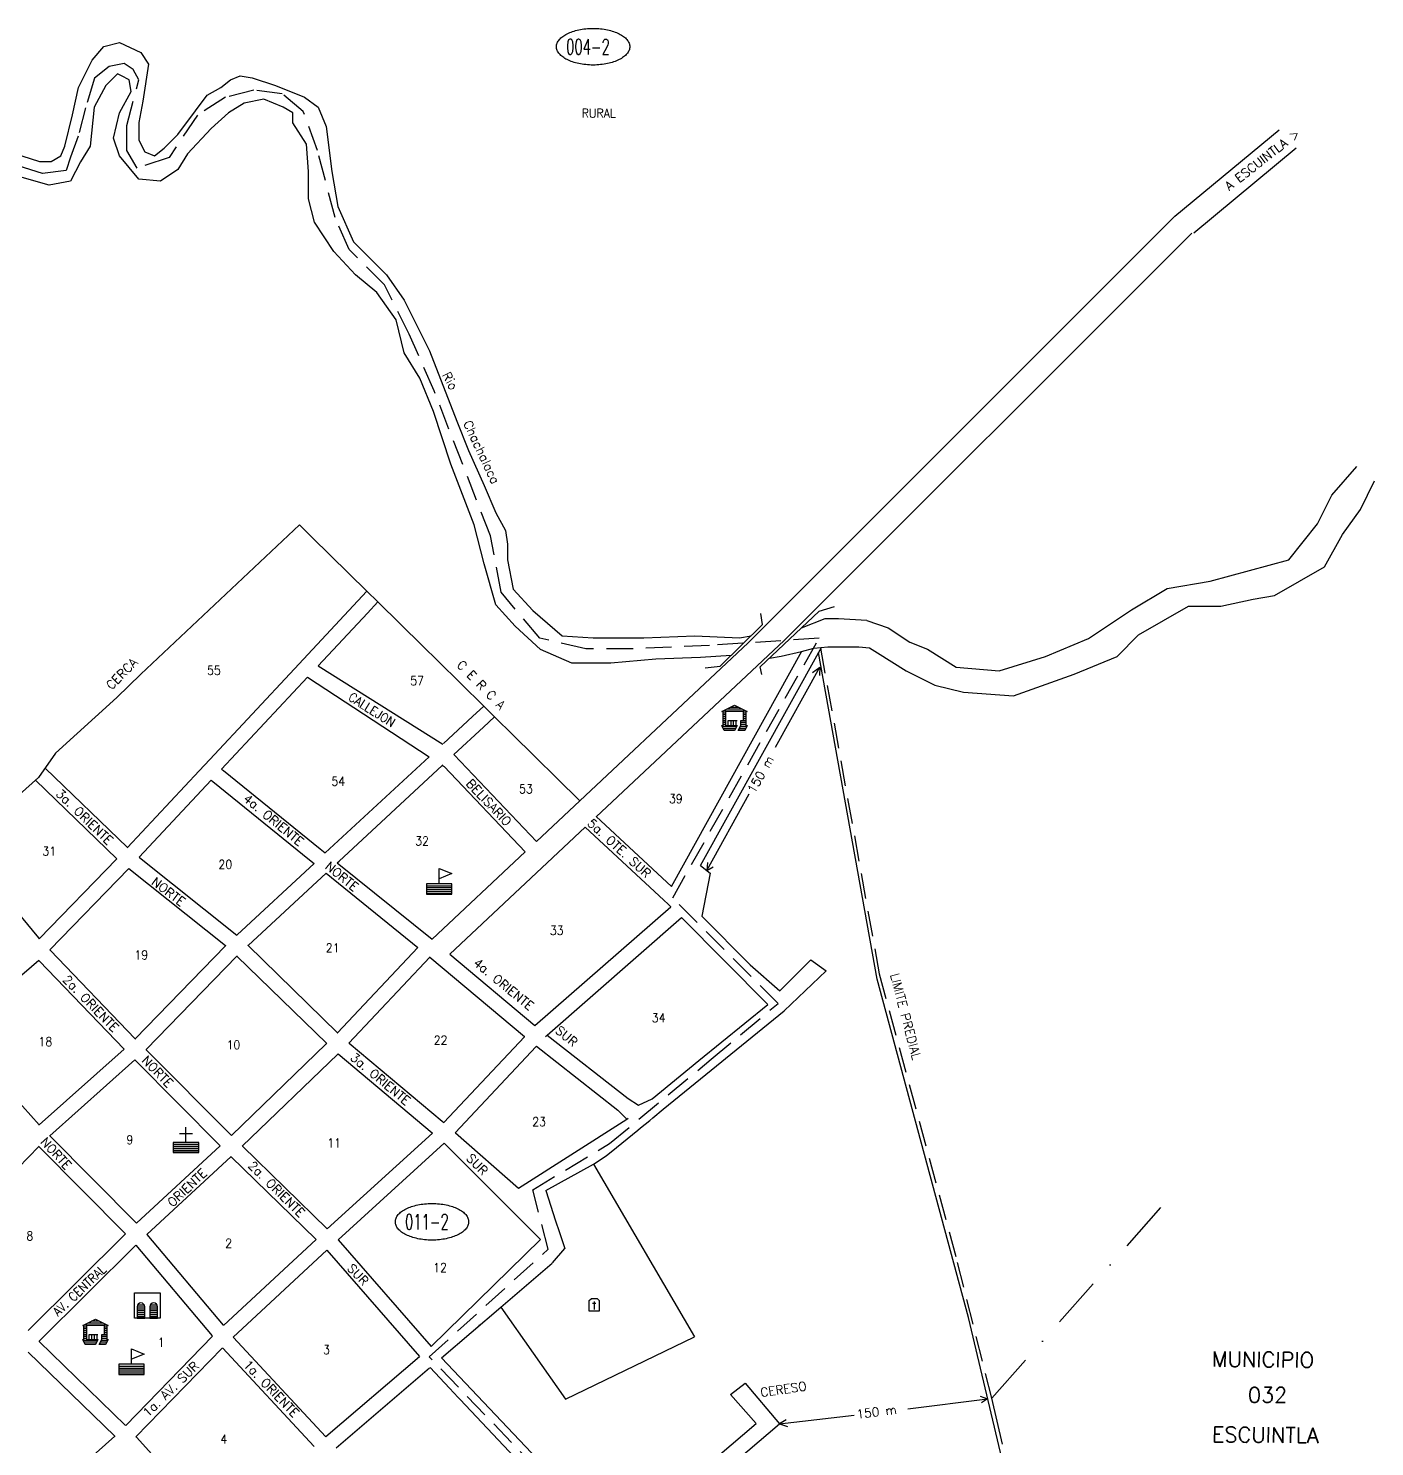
# Model space of a CAD drawing. Extents: x 532014 to 534569, y 1687656 to 1690473.
# Drawn here: x 533271 to 534329, y 1689311 to 1690426 of the extents above; entities that cross this region are included whole.
import ezdxf

# ---------------------------------------------------------------- set-up
doc = ezdxf.new("R2010")
doc.units = 0
doc.header["$LTSCALE"] = 80
doc.header["$MEASUREMENT"] = 0
doc.linetypes.add('DASHDOT', pattern=[1, 0.5, -0.25, 0, -0.25])
doc.linetypes.add('HIDDEN', pattern=[0.375, 0.25, -0.125])
doc.layers.get('0').update_dxf_attribs({"linetype": 'CONTINUOUS'})
for name, color, linetype in [('4', 9, 'HIDDEN'), ('6', 10, 'CONTINUOUS'), ('9', 5, 'CONTINUOUS'), ('A', 3, 'CONTINUOUS'), ('C', 1, 'CONTINUOUS'), ('D', 6, 'CONTINUOUS'), ('E', 2, 'CONTINUOUS'), ('F', 15, 'CONTINUOUS'), ('I', 11, 'CONTINUOUS')]:
    doc.layers.add(name, color=color, linetype=linetype)
doc.styles.add('ROMANS', font='ROMANS', dxfattribs={"height": 7})

# ---------------------------------------------------------------- blocks, each defined once
blk = doc.blocks.new('ELL')
blk.add_circle((0, 0), 1)
blk = doc.blocks.new('ESC')
for p, q in [((0, -2), (0, 10)), ((0, 10), (10, 6)), ((10, 6), (0, 2)), ((-10, -3.5), (10, -3.5)), ((-10, -5), (10, -5)), ((-10, -6.5), (10, -6.5)), ((-10, -8), (10, -8)), ((-10, -9.5), (10, -9.5))]:
    blk.add_line(p, q)
blk.add_lwpolyline([(-10, -2), (-10, -10), (10, -10), (10, -2)], close=True)
blk = doc.blocks.new('IGL')
for p, q in [((-5, 5), (5, 5)), ((0, -2), (0, 10)), ((-10, -3.5), (10, -3.5)), ((-10, -5), (10, -5)), ((-10, -6.5), (10, -6.5)), ((-10, -8), (10, -8)), ((-10, -9.5), (10, -9.5))]:
    blk.add_line(p, q)
blk.add_lwpolyline([(-10, -2), (-10, -10), (10, -10), (10, -2)], close=True)
blk = doc.blocks.new('PLZ')
for p, q in [((-9, 5.5), (9, 5.5)), ((-9, 4), (-7, 4)), ((-9, 2.5), (-7, 2.5)), ((-9, 1), (-7, 1)), ((-6, 7), (6, 7)), ((-3, 8.5), (3, 8.5)), ((7, 4), (9, 4)), ((7, 2.5), (9, 2.5)), ((7, 1), (9, 1)), ((-9.75, -6.5), (1.75, -6.5)), ((-9, -0.5), (-7, -0.5)), ((-9, -2), (-7, -2)), ((-9, -3.5), (-7, -3.5)), ((-9, -5), (-7, -5)), ((-9, -8), (1, -8)), ((-8.25, -9.5), (0.25, -9.5)), ((-5, -2), (2, -2)), ((-5, -6), (-5, -2)), ((-3, -2), (-3, -6)), ((-1, -2), (-1, -6)), ((1, -2), (1, -6)), ((3.25, -9.5), (8.25, -9.5)), ((4, -8), (9, -8)), ((4.75, -6.5), (9.75, -6.5)), ((5, -3.5), (9, -3.5)), ((5, -5), (9, -5)), ((7, -0.5), (9, -0.5)), ((7, -2), (9, -2))]:
    blk.add_line(p, q)
blk.add_lwpolyline([(0, 10), (10, 5), (9, 5), (9, -6), (10, -6), (8, -10), (3, -10), (5, -6), (5, -2), (7, -2), (7, 5), (-7, 5), (-7, -6), (2, -6), (0, -10), (-8, -10), (-10, -6), (-9, -6), (-9, 5), (-10, 5)], close=True)
blk = doc.blocks.new('PAL')
for p, q in [((-7.598076, 0.5), (-2.401924, 0.5)), ((2.401924, 0.5), (7.598076, 0.5)), ((-8, -1), (-2, -1)), ((-8, -2.5), (-2, -2.5)), ((-8, -4), (-2, -4)), ((-8, -5.5), (-2, -5.5)), ((-8, -7), (-2, -7)), ((-8, -8.5), (-2, -8.5)), ((-8, -10), (-2, -10)), ((2, -1), (8, -1)), ((2, -2.5), (8, -2.5)), ((2, -4), (8, -4)), ((2, -5.5), (8, -5.5)), ((2, -7), (8, -7)), ((2, -8.5), (8, -8.5)), ((2, -10), (8, -10))]:
    blk.add_line(p, q)
blk.add_lwpolyline([(-10, -10), (-10, 10), (10, 10), (10, -10)], close=True)
for points in [[(-2, -10), (-2, -1, 1), (-8, -1), (-8, -10)], [(8, -10), (8, -1, 1), (2, -1), (2, -10)]]:
    blk.add_lwpolyline(points, format="xyb")
blk = doc.blocks.new('CEM')
at = {"layer": 'A'}
for p, q in [((-3.774444, 3.46086), (-2.150444, 5.05986)), ((-3.774444, -4.94014), (-3.774444, 3.46086)), ((-2.150444, 5.05986), (2.290556, 5.05986)), ((-1.312444, 1.50686), (1.402556, 1.50686)), ((0.057556, 2.77586), (0.057556, -3.67114)), ((2.290556, 5.05986), (3.889556, 3.46086)), ((3.889556, 3.46086), (3.889556, -4.94014)), ((3.889556, -4.94014), (-3.774444, -4.94014))]:
    blk.add_line(p, q, dxfattribs=at)

msp = doc.modelspace()

# ---------------------------------------------------------------- linework, layer by layer
at = {"layer": '4', "color": 9, "linetype": 'HIDDEN'}
for points in [[(534028.227705, 1689349.505477), (534000.19, 1689460.63), (533940.06, 1689682.88), (533892.542914, 1689946.430387), (533806.514271, 1689940.875777), (533745.461686, 1689938.098472), (533709.385159, 1689938.098472), (533673.308631, 1689946.430387), (533642.782339, 1689982.53535), (533634.456986, 1690026.972228), (533590.055106, 1690140.841729), (533570.629284, 1690185.278607), (533551.203461, 1690224.160875), (533523.452286, 1690251.933924), (533512.351816, 1690276.929668), (533498.476229, 1690329.698461), (533487.375759, 1690360.248815), (533470.725054, 1690374.135339), (533448.524114, 1690376.912644), (533426.323174, 1690371.358034), (533404.122234, 1690357.47151), (533381.921294, 1690324.143851), (533356.945237, 1690315.811937), (533348.619884, 1690329.698461), (533348.619884, 1690349.139595), (533358.24545, 1690385.171566), (533353.579795, 1690393.341752), (533346.581313, 1690398.010429), (533334.917175, 1690395.67609), (533323.253038, 1690386.338735), (533316.254555, 1690362.995348), (533310.422487, 1690340.81913), (533304.590418, 1690324.47876), (533301.091177, 1690313.974235), (533282.428557, 1690311.639897), (533260.266696, 1690318.642913)], [(533575.236987, 1688906.447009), (533650.236478, 1688971.516251), (533732.266352, 1688883.7572), (533761.817567, 1688909.562859), (533822.828536, 1688962.840812), (533910.303096, 1689039.7645), (533733.954382, 1689228.284535), (533586.297323, 1689382.069653), (533679.74707, 1689466.526629), (533667.689038, 1689513.279598), (533727.979197, 1689549.475445), (533807.863657, 1689615.834497), (533860.525413, 1689659.640918), (533777.640679, 1689742.589733), (533892.542914, 1689946.430387)]]:
    msp.add_lwpolyline(points, dxfattribs=at)
at = {"layer": '6'}
for p, q in [((534172.169752, 1690277.964068), (534253.992752, 1690345.956068)), ((534187.113, 1690264.83), (534267.468, 1690331.602)), ((533836.9431, 1689942.840475), (534172.169752, 1690277.964068)), ((533865.210953, 1689944.665644), (534185.36072, 1690264.71686))]:
    msp.add_line(p, q, dxfattribs=at)
at = {"layer": '9', "linetype": 'CONTINUOUS'}
for points in [[(533266.275992, 1690325.421596), (533280.064881, 1690320.821976), (533289.257474, 1690320.821976), (533296.917968, 1690325.421596), (533299.982165, 1690333.087631), (533306.110561, 1690357.61894), (533310.706857, 1690379.083836), (533321.431549, 1690400.548731), (533330.624142, 1690411.281179), (533342.880932, 1690414.347593), (533359.734019, 1690406.681559), (533365.862415, 1690397.482318), (533361.266118, 1690368.351388), (533358.20192, 1690351.486113), (533358.20192, 1690337.687251), (533362.798217, 1690328.48801), (533370.458711, 1690325.421596), (533378.119205, 1690331.554424), (533388.843897, 1690342.286872), (533402.632786, 1690360.685354), (533411.825379, 1690372.951008), (533422.550071, 1690379.083836), (533430.210565, 1690385.216663), (533437.871059, 1690388.283077), (533447.063652, 1690386.74987), (533465.448837, 1690380.617042), (533488.43032, 1690371.417801), (533499.155011, 1690363.751767), (533505.283407, 1690348.419699), (533509.879703, 1690313.155942), (533514.466683, 1690285.533888), (533526.723473, 1690257.942605), (533552.769153, 1690231.884172), (533566.558042, 1690211.957135), (533586.475327, 1690172.10306), (533607.92471, 1690116.920495), (533617.117303, 1690093.92776), (533629.374094, 1690066.336477), (533638.566687, 1690044.876591), (533646.227181, 1690031.08095), (533647.75928, 1690020.351006), (533647.75928, 1690008.088214), (533652.355576, 1689985.095479), (533667.676564, 1689968.23414), (533690.658046, 1689948.307102), (533715.171627, 1689946.774253), (533755.006197, 1689946.774253), (533794.840766, 1689948.307102), (533830.079039, 1689946.774253), (533839.188982, 1689948.483205)], [(533823.47763, 1689932.949034), (533799.437062, 1689931.445763), (533764.19879, 1689929.912914), (533728.960517, 1689926.847216), (533698.31854, 1689926.847216), (533673.804959, 1689937.577159), (533653.887675, 1689955.971347), (533638.566687, 1689972.832687), (533629.374094, 1690005.022516), (533621.7136, 1690035.679497), (533603.328414, 1690083.197817), (533589.539525, 1690124.58474), (533578.814833, 1690150.643174), (533566.558042, 1690170.570211), (533560.429647, 1690196.628644), (533545.108659, 1690218.088531), (533528.255572, 1690231.884172), (533511.402485, 1690250.27836), (533496.081497, 1690273.271096), (533491.485201, 1690291.665284), (533491.485201, 1690313.12517), (533489.953102, 1690334.585057), (533479.22841, 1690351.446396), (533479.22841, 1690359.110641), (533471.567916, 1690363.709188), (533456.246928, 1690369.840584), (533440.92594, 1690366.774886), (533428.669149, 1690359.110641), (533414.88026, 1690346.847849), (533396.495074, 1690326.920812), (533388.83458, 1690314.658019), (533375.045691, 1690305.460925), (533358.192604, 1690306.993774), (533342.871615, 1690325.387963), (533338.275319, 1690339.183604), (533342.871615, 1690359.110641), (533352.064208, 1690375.97198), (533350.53211, 1690385.169075), (533344.403714, 1690388.234773), (533341.339517, 1690389.767622), (533332.146924, 1690380.570527), (533322.954331, 1690363.709188), (533319.890133, 1690333.052208), (533312.229639, 1690320.789415), (533304.569145, 1690305.460925), (533287.716058, 1690302.395227), (533255.541983, 1690311.592321)], [(533930.04771, 1689960.346265), (533946.90649, 1689954.72224), (533963.765271, 1689943.474191), (533977.814255, 1689937.850167), (534000.292629, 1689923.790105), (534034.01019, 1689920.978093), (534070.537548, 1689932.226142), (534104.255109, 1689946.286203), (534137.97267, 1689968.782301), (534166.070638, 1689985.654375), (534199.788199, 1689991.278399), (534230.695963, 1689999.714436), (534261.603728, 1690008.150473), (534284.082102, 1690036.270595), (534295.321289, 1690058.766693), (534314.989866, 1690081.262791)], [(533932.158295, 1689938.990521), (533938.4771, 1689935.038154), (533960.955474, 1689920.978093), (533983.433848, 1689909.730044), (534005.912222, 1689904.106019), (534045.249377, 1689901.294007), (534093.015922, 1689918.166081), (534126.733483, 1689932.226142), (534143.592264, 1689949.098216), (534163.260841, 1689960.346265), (534182.929418, 1689971.594314), (534208.217589, 1689971.594314), (534233.50576, 1689977.218338), (534250.364541, 1689980.03035), (534270.033118, 1689991.278399), (534289.701695, 1690002.526448), (534303.750679, 1690027.834559), (534317.799663, 1690047.518644), (534329.03885, 1690070.014742)], [(533930.04771, 1689960.346265), (533907.943871, 1689961.753868), (533896.989623, 1689961.753868), (533878.449828, 1689954.332835)], [(533853.565527, 1689930.822275), (533862.909742, 1689932.522394), (533878.732544, 1689936.176328), (533888.469653, 1689938.612284), (533899.423901, 1689939.830262), (533907.943871, 1689939.830262), (533911.595287, 1689939.830262), (533917.68098, 1689939.830262), (533923.766673, 1689939.830262), (533932.158295, 1689938.990521)]]:
    msp.add_lwpolyline(points, dxfattribs=at)
at = {"layer": 'A', "color": 3}
for p in [(533715.314, 1689533.259), (533693.421, 1689348.634)]:
    msp.add_line(p, (533794.656, 1689397.61), dxfattribs=at)
at = {"layer": 'A', "color": 3, "linetype": 'CONTINUOUS'}
msp.add_lwpolyline([(533642.545401, 1689421.110348), (533693.421, 1689348.634)], dxfattribs=at)
at = {"layer": 'D', "color": 14, "linetype": 'CONTINUOUS'}
for p, q in [((533858.402032, 1689860.905163), (533893.287038, 1689923.755446)), ((533887.380507, 1689919.645262), (533893.290161, 1689923.823518)), ((533893.290161, 1689923.823518), (533892.982815, 1689917.125503)), ((533804.340712, 1689764.071409), (533837.673608, 1689824.228931)), ((533804.998789, 1689770.296958), (533804.340712, 1689764.071409)), ((533804.340712, 1689764.071409), (533809.244195, 1689766.903576)), ((533962.199329, 1689341.263494), (534024.943719, 1689349.108606)), ((534019.062174, 1689351.062442), (534024.943719, 1689349.108606)), ((534024.943719, 1689349.108606), (534020.177508, 1689345.895162)), ((533861.428105, 1689329.456122), (533920.182404, 1689336.22403)), ((533866.680847, 1689332.584419), (533861.428105, 1689329.456122)), ((533861.428105, 1689329.456122), (533867.801298, 1689327.264982))]:
    msp.add_line(p, q, dxfattribs=at)
at = {"layer": 'F', "color": 15, "linetype": 'CONTINUOUS'}
for p, q in [((533359.75, 1689918.38), (533484.251794, 1690035.604422)), ((533359.75, 1689918.38), (533340.88, 1689900)), ((533292.75, 1689856.13), (533340.88, 1689900)), ((533292.75, 1689856.13), (533279.44, 1689837)), ((533225.31, 1689789), (533279.44, 1689837))]:
    msp.add_line(p, q, dxfattribs=at)
at = {"layer": 'F'}
for p, q in [((533484.251794, 1690035.604422), (533494.314, 1690025.711)), ((533494.314, 1690025.711), (533537.367, 1689983.381)), ((533545.927, 1689974.965), (533581.2, 1689940.284)), ((533499.034, 1689924.794), (533537.73, 1689966.195)), ((533581.2, 1689940.284), (533593.06, 1689928.622)), ((533670.527529, 1689786.852131), (533836.9431, 1689942.840475)), ((533717.538447, 1689806.245855), (533865.210953, 1689944.665644)), ((533893.333, 1689937.329), (533894.410293, 1689939.27281)), ((533593.06, 1689928.622), (533629.112, 1689893.175)), ((533776.63, 1689751.524), (533879.031758, 1689936.280452)), ((533799.466402, 1689767.973546), (533893.333, 1689937.329)), ((533938.262597, 1689678.610411), (533892.154175, 1689935.202147)), ((533413.851, 1689851.229), (533480.525, 1689922.564)), ((533423.205, 1689843.664), (533490.717, 1689915.896)), ((533490.717, 1689915.896), (533586.226, 1689853.408)), ((533597.404, 1689863.774), (533620.303, 1689885.007)), ((533620.303, 1689885.007), (533629.111692, 1689893.175303)), ((533637.678, 1689884.753), (533638.726, 1689883.722)), ((533638.726, 1689883.722), (533651.549, 1689871.114)), ((533605.673, 1689855.076), (533628.869, 1689876.585)), ((533651.549, 1689871.114), (533704.685718, 1689818.870044)), ((533504.665, 1689777.781), (533586.226, 1689853.408)), ((533605.641, 1689855.046), (533605.673, 1689855.076)), ((533605.641, 1689855.046), (533605.8, 1689854.942)), ((533605.8, 1689854.942), (533670.527529, 1689786.852131)), ((533284.613, 1689844.339), (533349.137, 1689781.991)), ((533349.137, 1689781.991), (533405.636, 1689842.44)), ((533423.205, 1689843.664), (533424.675, 1689842.475)), ((533424.675, 1689842.475), (533500.56, 1689781.101)), ((533515.455, 1689771.422), (533596.573, 1689846.638)), ((533596.573, 1689846.638), (533596.873, 1689846.916)), ((533596.573, 1689846.638), (533598.064, 1689845.663)), ((533598.064, 1689845.663), (533661.772243, 1689778.645431)), ((533277.092902, 1689834.918701), (533340.889, 1689773.273)), ((533358.514, 1689774.451), (533414.99, 1689834.875)), ((533414.99, 1689834.875), (533416.29, 1689833.823)), ((533416.29, 1689833.823), (533492.157, 1689772.464)), ((533717.318, 1689806.45), (533776.63, 1689751.524)), ((533602.492755, 1689698.408581), (533708.760834, 1689798.018222)), ((533708.760834, 1689798.018222), (533770.64, 1689740.717)), ((533219.443701, 1689783.329606), (533279.275, 1689711.055)), ((533279.926, 1689710.377), (533340.837, 1689773.22)), ((533340.837, 1689773.22), (533340.889, 1689773.273)), ((533349.114, 1689781.966), (533349.137, 1689781.991)), ((533349.137, 1689781.991), (533349.394, 1689781.742)), ((533358.514, 1689774.451), (533358.643, 1689774.348)), ((533358.643, 1689774.348), (533435.07, 1689713.249)), ((533492.157, 1689772.464), (533495.775, 1689769.538)), ((533500.56, 1689781.101), (533504.665, 1689777.781)), ((533514.092, 1689770.157), (533515.455, 1689771.422)), ((533588.584, 1689710.043), (533661.772243, 1689778.645431)), ((533288.248, 1689701.722), (533350.253, 1689765.692)), ((533350.253, 1689765.692), (533350.296, 1689765.658)), ((533350.296, 1689765.658), (533426.172, 1689704.999)), ((533435.324, 1689713.484), (533495.775, 1689769.538)), ((533443.931, 1689705.1), (533505.202, 1689761.914)), ((533505.202, 1689761.914), (533577.33, 1689703.578)), ((533770.64, 1689740.717), (533774.003, 1689737.602)), ((533669.376, 1689642.302), (533775.99, 1689735.608)), ((533678.902, 1689634.692), (533784.477, 1689727.089)), ((533774.003, 1689737.602), (533775.99, 1689735.608)), ((533775.99, 1689735.608), (533776.075, 1689735.683)), ((533784.477, 1689727.089), (533852.44056, 1689658.875456)), ((533800.371019, 1689728.138668), (533838.415, 1689689.954)), ((533279.275, 1689711.055), (533279.926, 1689710.377)), ((533279.877, 1689710.327), (533279.926, 1689710.377)), ((533355.383, 1689631.895), (533426.364, 1689704.846)), ((533426.172, 1689704.999), (533426.364, 1689704.846)), ((533435.07, 1689713.249), (533435.324, 1689713.484)), ((533443.635, 1689705.388), (533443.931, 1689705.1)), ((533443.931, 1689705.1), (533514.334, 1689636.522)), ((533585.569, 1689712.348), (533585.942, 1689712.745)), ((533214.485, 1689637.507), (533279.512, 1689693.494)), ((533279.512, 1689693.494), (533279.891, 1689693.1)), ((533279.891, 1689693.1), (533346.54, 1689623.778)), ((533288.248, 1689701.722), (533288.62, 1689701.335)), ((533288.62, 1689701.335), (533355.383, 1689631.895)), ((533363.815, 1689623.352), (533435.266, 1689696.788)), ((533435.12, 1689696.93), (533435.266, 1689696.788)), ((533435.266, 1689696.788), (533505.769, 1689628.113)), ((533514.334, 1689636.522), (533577.33, 1689703.578)), ((533523.249, 1689628.485), (533586.683, 1689696.008)), ((533586.433, 1689696.217), (533586.475, 1689696.183)), ((533586.475, 1689696.183), (533586.683, 1689696.008)), ((533586.475, 1689696.183), (533586.516, 1689696.149)), ((533586.683, 1689696.008), (533586.686, 1689696.011)), ((533586.683, 1689696.008), (533661.145, 1689633.544)), ((533602.492755, 1689698.408581), (533669.374, 1689642.304)), ((534009.999856, 1689413.026811), (533938.262597, 1689678.610411)), ((533770.157, 1689576.429), (533865.161, 1689653.757)), ((533798.204, 1689614.73), (533852.44, 1689658.875)), ((533214.354, 1689637.394), (533279.846, 1689564.146)), ((533669.354, 1689642.283), (533669.376, 1689642.302)), ((533669.374, 1689642.304), (533669.376, 1689642.302)), ((533355.383, 1689631.895), (533355.492, 1689631.782)), ((533430.821, 1689555.908), (533505.421, 1689627.778)), ((533505.421, 1689627.778), (533505.769, 1689628.113)), ((533514.334, 1689636.522), (533514.415, 1689636.443)), ((533523.249, 1689628.485), (533523.357, 1689628.395)), ((533523.357, 1689628.395), (533596.353, 1689567.161)), ((533597.711, 1689566.022), (533661.042, 1689633.435)), ((533661.042, 1689633.435), (533661.145, 1689633.544)), ((533677.699, 1689633.639), (533678.902, 1689634.692)), ((533678.779, 1689634.789), (533678.902, 1689634.692)), ((533678.902, 1689634.692), (533742.521, 1689584.877)), ((533279.846, 1689564.146), (533346.506, 1689623.748)), ((533288.231, 1689555.546), (533354.975, 1689615.223)), ((533346.506, 1689623.748), (533346.54, 1689623.778)), ((533354.975, 1689615.223), (533355.445, 1689614.75)), ((533363.815, 1689623.352), (533363.933, 1689623.233)), ((533363.933, 1689623.233), (533430.821, 1689555.908)), ((533439.395, 1689547.506), (533514.369, 1689619.735)), ((533514.369, 1689619.735), (533514.667, 1689620.022)), ((533514.667, 1689620.022), (533588.54, 1689558.051)), ((533606.713, 1689558.078), (533670.353, 1689625.82)), ((533670.353, 1689625.82), (533670.529, 1689626.007)), ((533670.529, 1689626.007), (533734.535, 1689575.889)), ((533355.445, 1689614.75), (533422.084, 1689547.676)), ((533761.386, 1689584.763), (533798.204, 1689614.73)), ((533734.535, 1689575.889), (533741.666, 1689568.711)), ((533761.897, 1689569.705), (533770.157, 1689576.429)), ((533279.761, 1689564.071), (533279.846, 1689564.146)), ((533596.353, 1689567.161), (533597.684, 1689565.994)), ((533597.684, 1689565.994), (533597.711, 1689566.022)), ((533733.34, 1689546.462), (533750.165, 1689560.156)), ((533741.666, 1689568.711), (533742.664, 1689569.524)), ((533750.165, 1689560.156), (533752.353, 1689561.937)), ((533752.353, 1689561.937), (533759.518, 1689567.769)), ((533759.518, 1689567.769), (533761.897, 1689569.705)), ((533287.936, 1689555.843), (533288.231, 1689555.546)), ((533288.231, 1689555.546), (533356.216, 1689487.116)), ((533506.203, 1689482.431), (533588.897, 1689557.739)), ((533514.814, 1689474.043), (533597.977, 1689549.778)), ((533588.54, 1689558.051), (533588.897, 1689557.739)), ((533588.897, 1689557.739), (533588.904, 1689557.746)), ((533597.977, 1689549.778), (533598.492, 1689549.327)), ((533606.713, 1689558.078), (533606.905, 1689557.909)), ((533606.905, 1689557.909), (533656.424, 1689514.496)), ((533206.601, 1689472.431), (533279.557, 1689547.25)), ((533279.273, 1689547.536), (533279.557, 1689547.25)), ((533279.557, 1689547.25), (533347.703, 1689478.658)), ((533356.322, 1689487.009), (533422.052, 1689547.647)), ((533364.319, 1689478.061), (533430.661, 1689539.262)), ((533430.749, 1689539.176), (533497.314, 1689474.337)), ((533439.493, 1689547.411), (533506.162, 1689482.471)), ((533725.315, 1689539.93), (533733.34, 1689546.462)), ((533677.777, 1689512.565), (533715.314, 1689533.259)), ((533677.777, 1689512.565), (533685.564, 1689488.948)), ((533506.162, 1689482.471), (533506.203, 1689482.431)), ((533685.564, 1689488.948), (533688.367, 1689480.447)), ((533271.254, 1689402.706), (533347.703, 1689478.658)), ((533364.319, 1689478.061), (533424.378, 1689406.807)), ((533424.541, 1689406.613), (533497.361, 1689474.291)), ((533497.314, 1689474.337), (533497.361, 1689474.291)), ((533514.668, 1689473.91), (533587.836, 1689390.101)), ((533688.367, 1689480.447), (533692.766, 1689467.105)), ((533279.774, 1689394.255), (533355.69, 1689469.678)), ((533355.69, 1689469.678), (533415.741, 1689398.435)), ((533432.294, 1689397.436), (533505.834, 1689465.783)), ((533505.834, 1689465.783), (533505.968, 1689465.908)), ((533505.834, 1689465.783), (533578.717, 1689382.3)), ((533683.244, 1689455.926), (533692.766, 1689467.105)), ((533642.545401, 1689421.110348), (533682.884, 1689455.618)), ((533625.155, 1689406.234), (533626.177, 1689407.108)), ((534089.059828, 1689079.043466), (534009.999856, 1689413.026811)), ((533279.774, 1689394.255), (533279.935, 1689394.098)), ((533279.935, 1689394.098), (533347.777, 1689328.167)), ((533347.808, 1689328.198), (533415.965, 1689398.169)), ((533432.294, 1689397.436), (533505.07, 1689319.299)), ((533271.26, 1689385.796), (533339.192, 1689319.776)), ((533355.88, 1689319.287), (533423.736, 1689388.949)), ((533423.769, 1689388.983), (533495.944, 1689311.492)), ((533505.083, 1689319.31), (533578.677, 1689382.266)), ((533513.256, 1689310.51), (533586.609, 1689373.26)), ((533586.927, 1689373.532), (533602.265, 1689357.296)), ((533602.265, 1689357.296), (533609.002, 1689350.164)), ((533609.002, 1689350.164), (533610.508, 1689348.57)), ((533610.508, 1689348.57), (533653.266602, 1689303.306648)), ((533733.270947, 1689236.090056), (533843.24964, 1689329.737013)), ((533741.522518, 1689227.35551), (533861.428105, 1689329.456122)), ((533265.824, 1689254.176), (533339.192, 1689319.776)), ((533339.192, 1689319.776), (533339.221, 1689319.802)), ((533339.192, 1689319.776), (533339.63, 1689319.351)), ((533355.88, 1689319.287), (533356.223, 1689318.907)), ((533356.223, 1689318.907), (533427.128, 1689240.63))]:
    msp.add_line(p, q, dxfattribs=at)
at = {"layer": 'F', "linetype": 'CONTINUOUS'}
msp.add_line((533413.851, 1689851.229), (533405.636, 1689842.44), dxfattribs=at)
for points in [[(533480.525, 1689922.564), (533537.367, 1689983.381)], [(533537.367, 1689983.381), (533545.927, 1689974.965)], [(533537.73, 1689966.195), (533545.927, 1689974.965)], [(533803.050072, 1689923.174724), (533814.895999, 1689924.46418), (533848.084201, 1689957.27811), (533846.867063, 1689965.803957)], [(533847.588562, 1689918.017372), (533846.31243, 1689923.969585), (533892.585155, 1689967.68782), (533904.756541, 1689971.341754)], [(533499.034, 1689924.794), (533596.94461, 1689863.347905)], [(533628.869, 1689876.585), (533637.678, 1689884.753)], [(533629.112, 1689893.175), (533638.726, 1689883.722)], [(533514.092, 1689770.157), (533588.584, 1689710.043)], [(533799.466402, 1689767.973546), (533806.921364, 1689762.005463), (533800.371019, 1689728.138668)], [(533838.415, 1689689.954), (533861.692603, 1689669.439129), (533886.035376, 1689693.798691), (533898.206762, 1689685.272844), (533865.161, 1689653.757)], [(533742.521, 1689584.877), (533750.668752, 1689579.773902), (533761.386, 1689584.763)], [(533656.424, 1689514.496), (533741.666, 1689568.711)], [(533598.492, 1689549.327), (533673.83649, 1689474.057337)], [(533715.314, 1689533.259), (533725.315, 1689539.93)], [(533587.836, 1689390.101), (533673.83649, 1689474.057337)], [(533596.057, 1689381.342), (533642.545401, 1689421.110348)], [(533671.361, 1689301.626), (533596.057, 1689381.342)], [(533843.24964, 1689329.737013), (533822.990545, 1689352.54263), (533834.562032, 1689361.226628), (533861.428105, 1689329.456122)]]:
    msp.add_lwpolyline(points, dxfattribs=at)
at = {"layer": 'I', "color": 11, "linetype": 'DASHDOT'}
msp.add_line((534028.227705, 1689349.505477), (534172.601468, 1689512.059334), dxfattribs=at)
at = {"layer": 'I', "linetype": 'DASHDOT'}
msp.add_lwpolyline([(534092.354017, 1689079.662331), (534028.227705, 1689349.505477)], dxfattribs=at)

# ---------------------------------------------------------------- block references
at = {"layer": '4', "color": 9, "xscale": 28.8, "yscale": 14.4, "zscale": 28.8}
for p in [(533715.06, 1690411.13), (533588.470467, 1689488.090837)]:
    msp.add_blockref('ELL', p, dxfattribs=at)
at = {"layer": 'A', "color": 3}
for name, p in [('PLZ', (533826.12519, 1689883.949164)), ('ESC', (533594.054212, 1689755.55117)), ('IGL', (533395.1974, 1689552.477545)), ('PAL', (533364.818827, 1689422.318584)), ('CEM', (533715.846078, 1689422.796659)), ('PLZ', (533324.068827, 1689401.688584)), ('ESC', (533352.378827, 1689378.188584))]:
    msp.add_blockref(name, p, dxfattribs=at)

# ---------------------------------------------------------------- texts
at = {"layer": '4', "color": 9, "style": 'ROMANS'}
for s, height, width, p in [('004-2', 12, 0.63, (533693.88, 1690405.13)), ('RURAL', 7, 0.9, (533706.082286, 1690355.394197)), ('011-2', 12, 0.63, (533567.280467, 1689482.090837))]:
    msp.add_text(s, height=height, dxfattribs=dict(at, width=width)).set_placement(p)
for s, p in [('MUNICIPIO', (534201.139816, 1689374.317473)), ('ESCUINTLA', (534201.252322, 1689315.110224))]:
    msp.add_text(s, height=12, rotation=359.426604, dxfattribs=at).set_placement(p)
msp.add_text('032', height=12, dxfattribs=at).set_placement((534229.54265, 1689346.073549))
at = {"layer": '9', "color": 5, "linetype": 'CONTINUOUS', "style": 'ROMANS'}
for s, rotation, p in [('Rio', 298.196847, (533596.239937, 1690153.34204)), ('Chachalaca', 295.089394, (533612.895707, 1690115.528955))]:
    msp.add_text(s, height=7, rotation=rotation, dxfattribs=at).set_placement(p)
at = {"layer": 'C', "color": 1, "style": 'ROMANS', "width": 0.9}
for s, p in [('55', (533411.754609, 1689917.731488)), ('57', (533571.38, 1689909.63)), ('54', (533509.44, 1689830.63)), ('53', (533656.88, 1689824.63)), ('39', (533774.638614, 1689816.929781)), ('31', (533282.44, 1689775.75)), ('32', (533575.262188, 1689783.75)), ('20', (533420.724144, 1689765.329768)), ('33', (533681.103411, 1689713.461907)), ('21', (533504.995756, 1689699.755964)), ('19', (533354.669755, 1689694.245721)), ('34', (533761.165641, 1689644.813998)), ('18', (533279.31, 1689626.062385)), ('10', (533427.10186, 1689623.580582)), ('22', (533589.8239, 1689627.245721)), ('23', (533667.238513, 1689563.198572)), ('9', (533348.339034, 1689549)), ('11', (533506.174501, 1689546.485764)), ('8', (533269.803316, 1689473.468733)), ('2', (533425.995035, 1689467.655341)), ('12', (533589.365795, 1689448.635497)), ('1', (533373.073619, 1689389.937155)), ('3', (533502.928513, 1689384.117995)), ('4', (533422.172259, 1689313.858437))]:
    msp.add_text(s, height=7, dxfattribs=at).set_placement(p)
at = {"layer": 'D', "color": 6, "style": 'ROMANS'}
for s, rotation, p in [('A ESCUINTLA >', 37.802377, (534214.709527, 1690297.783962)), ('CERCA', 45.365345, (533336.643742, 1689905.424382)), ('C E R C A', 314.346943, (533607.448016, 1689925.016985, 7)), ('4a. ORIENTE    NORTE', 320.478424, (533439.585946, 1689819.345011)), ('4a. ORIENTE    SUR', 320.478424, (533620.313728, 1689690.347351)), ('2a. ORIENTE     NORTE', 314.346943, (533297.820609, 1689677.741259)), ('1a. ORIENTE      NORTE', 312.682685, (533216.79767, 1689619.43325)), ('2a. ORIENTE', 315.385727, (533443.432796, 1689531.544689)), ('SUR', 314.346943, (533521.250285, 1689450.968022)), ('1a. AV. SUR', 44.332747, (533365.313926, 1689334.215476)), ('1a. ORIENTE', 313.847837, (533439.741714, 1689375.351998))]:
    msp.add_text(s, height=7, rotation=rotation, dxfattribs=at).set_placement(p)
at = {"layer": 'D', "color": 6, "style": 'ROMANS', "width": 0.9}
for s, rotation, p in [('CALLEJON', 327.48, (533522.04471, 1689898.425211)), ('AV. CENTRAL', 43.34, (533294.59895, 1689413.40156))]:
    msp.add_text(s, height=7, rotation=rotation, dxfattribs=at).set_placement(p)
at = {"layer": 'D', "color": 6, "linetype": 'CONTINUOUS', "style": 'ROMANS'}
for s, rotation, p in [('150 m', 60.629776, (533841.875314, 1689823.948958)), ('5a. OTE. SUR', 317.578306, (533709.8865, 1689800.306093)), ('LIMITE PREDIAL', 284.710541, (533948.387322, 1689682.302711)), ('3a. ORIENTE', 320.106477, (533523.555907, 1689616.112748)), ('CERESO', 8.388712, (533846.982131, 1689350.422345)), ('150 m', 7.037167, (533922.407636, 1689333.416042))]:
    msp.add_text(s, height=7, rotation=rotation, dxfattribs=at).set_placement(p)
at = {"layer": 'D', "linetype": 'CONTINUOUS', "style": 'ROMANS'}
for s, rotation, p in [('3a. ORIENTE', 315.913071, (533292.358739, 1689823.670197)), ('NORTE', 322.294532, (533367.438905, 1689753.835973))]:
    msp.add_text(s, height=7, rotation=rotation, dxfattribs=at).set_placement(p)
at = {"layer": 'D', "style": 'ROMANS'}
for s, rotation, p in [('BELISARIO', 313.323774, (533614.733073, 1689831.881682)), ('ORIENTE', 43.54262, (533384.66732, 1689499.224049))]:
    msp.add_text(s, height=7, rotation=rotation, dxfattribs=at).set_placement(p)
at = {"layer": 'E', "color": 6, "linetype": 'CONTINUOUS', "style": 'ROMANS'}
msp.add_text('SUR', height=7, rotation=315.014587, dxfattribs=at).set_placement((533614.842664, 1689537.402065))

doc.saveas('drawing.dxf')
